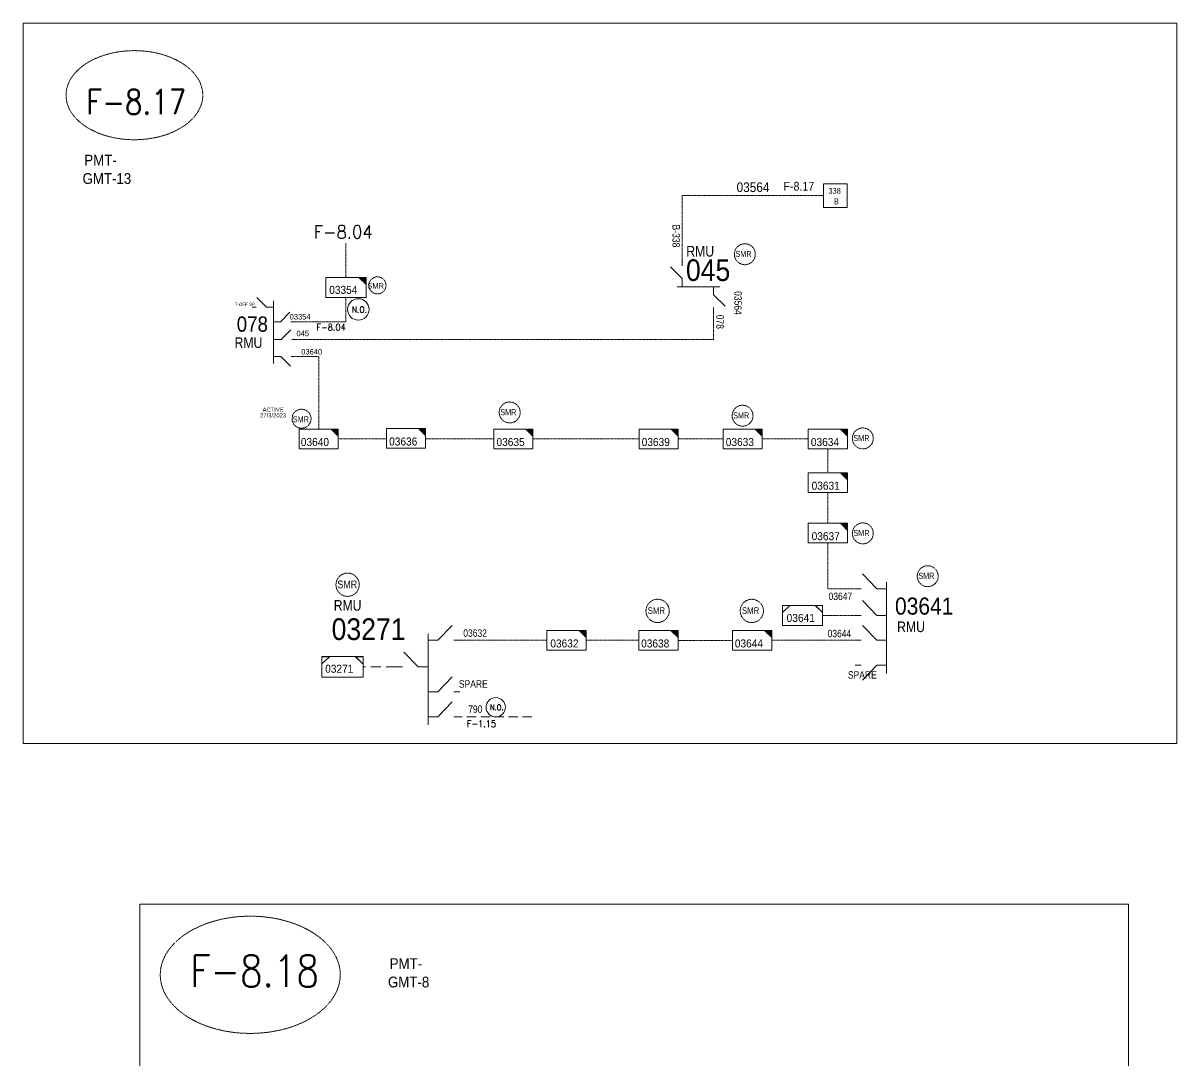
# Model space of a CAD drawing. Header units: metres. Extents: x 65984 to 144644, y -19036 to 23726.
# Drawn here: x 96137 to 97082, y 3368 to 4218 of the extents above; entities that cross this region are included whole.
import ezdxf
from ezdxf.enums import TextEntityAlignment as Align

# ---------------------------------------------------------------- set-up
doc = ezdxf.new("R2010")
doc.units = ezdxf.units.M
doc.header["$MEASUREMENT"] = 0
for name, pattern in [('DGN Style 2', [0.023128, 0, -0.023128]), ('DGN Style 3', [0.013877, 0, -0.013877]), ('HIDDEN2', [2381.25, 1587.5, -793.75])]:
    doc.linetypes.add(name, pattern=pattern)
doc.layers.get('0').update_dxf_attribs({"color": 95, "lineweight": 40})
for name, color, linetype, lineweight in [('d_eos', 111, 'Continuous', 40), ('d_eos no', 121, 'Continuous', 40), ('d_switch', 95, 'Continuous', 40), ('d_tf no', 6, 'Continuous', 40), ('d_ug cable', 95, 'Continuous', 40), ('d_unit sub', 7, 'Continuous', 40), ('fedr no', 95, 'Continuous', 40), ('GRID STATION  04', 7, 'Continuous', 40), ('Level 37', 7, 'Continuous', 0), ('O H MAIN FEEDER', 4, 'Continuous', 100), ('SW N O', 114, 'Continuous', 30)]:
    doc.layers.add(name, color=color, linetype=linetype, lineweight=lineweight)
doc.styles.add('Style-Arial', font='arial.ttf')
doc.styles.add('Style-ENGINEERING', font='ENGINEERING.shx')
doc.styles.add('Style-msdefault', font='msdefault.shx')
doc.styles.add('Style-simplex', font='simplex.shx')
doc.styles.add('Style-STANDARD', font='STANDARD.shx')

# ---------------------------------------------------------------- blocks, each defined once
blk = doc.blocks.new('TF_8')
at = {"color": 0, "linetype": 'ByBlock', "lineweight": -2}
blk.add_line((6.3, 4.95), (9.9, 1.35), dxfattribs=at)
blk.add_3dface([(-10.1, 4.95), (9.9, 4.95), (9.9, -5.05), (-10.1, -5.05)], dxfattribs=at)
blk = doc.blocks.new('exist.us-1000kva')
at = {"color": 0, "linetype": 'ByBlock', "lineweight": -2, "flags": 128}
blk.add_lwpolyline([(40, 12.9), (32.8, 20), (40, 20)], close=True, dxfattribs=at)
at = {"color": 0, "linetype": 'ByBlock', "lineweight": -2, "extrusion": (0, 0, -1)}
blk.add_solid([(-40, 12.9), (-32.8, 20), (-40, 20)], dxfattribs=at)
at = {"color": 0, "linetype": 'ByBlock', "lineweight": -2, "xscale": 2, "yscale": 2}
blk.add_blockref('TF_8', (20.2, 10.1), dxfattribs=at)
blk = doc.blocks.new('*U1446')
at = {"layer": 'SW N O', "color": 3, "lineweight": 13, "ltscale": 0.426762}
blk.add_circle((0, 0), 16.8, dxfattribs=at)
at = {"layer": 'SW N O', "color": 3, "lineweight": 13, "style": 'Style-STANDARD'}
blk.add_text('N.O.', height=9.6, dxfattribs=at).set_placement((1.7, -0.2), align=Align.MIDDLE_CENTER)
blk = doc.blocks.new('*U3109')
at = {"layer": 'd_unit sub', "color": 1, "linetype": 'Continuous', "lineweight": 13, "flags": 128}
for points in [[(-9.48, 1.38), (-6.07, 4.73), (-9.48, 4.73)], [(9.49, 1.32), (6.02, 4.73), (9.5, 4.73)]]:
    blk.add_lwpolyline(points, close=True, dxfattribs=at)
at = {"layer": 'd_unit sub', "color": 1, "linetype": 'Continuous', "lineweight": 13, "xscale": 0.9486633457507601, "yscale": 0.9486633457507601, "zscale": 0.4380515265747434, "rotation": 359.9999999999999}
blk.add_blockref('TF_8', (0.1, 0.04), dxfattribs=at)
blk = doc.blocks.new('*U2661')
at = {"layer": 'd_unit sub', "color": 1, "linetype": 'Continuous', "lineweight": 13, "flags": 128}
for points in [[(-9.48, 1.38), (-6.07, 4.73), (-9.48, 4.73)], [(9.49, 1.32), (6.02, 4.73), (9.5, 4.73)]]:
    blk.add_lwpolyline(points, close=True, dxfattribs=at)
at = {"layer": 'd_unit sub', "color": 1, "linetype": 'Continuous', "lineweight": 13, "xscale": 0.94866334575076, "yscale": 0.94866334575076, "zscale": 0.4267622666565712, "rotation": 359.9999999999999}
blk.add_blockref('TF_8', (0.1, 0.04), dxfattribs=at)

msp = doc.modelspace()

# ---------------------------------------------------------------- linework, layer by layer
at = {"layer": 'd_eos', "color": 2, "linetype": 'Continuous', "lineweight": 13, "ltscale": 0.96076}
for p, q in [((96677.15, 4008.64), (96667.42, 4018.08)), ((96677.15, 4018.98), (96677.15, 4022.91)), ((96677.15, 4002.18), (96677.15, 4008.64)), ((96672.9, 4001.66), (96708.05, 4001.66)), ((96702.67, 4001.67), (96702.67, 3995.2)), ((96702.67, 3995.2), (96712.4, 3985.76))]:
    msp.add_line(p, q, dxfattribs=at)
at = {"layer": 'd_eos', "color": 234, "linetype": 'Continuous', "lineweight": 13, "ltscale": 0.898066}
for p, q in [((96336.67, 3985.05), (96328.88, 3993.07)), ((96342.42, 3990.36), (96342.42, 3938.95)), ((96328.14, 3985.05), (96324.9, 3985.05)), ((96342.42, 3985.05), (96336.67, 3985.05)), ((96348.17, 3972.99), (96355.96, 3981.01)), ((96342.42, 3972.99), (96348.17, 3972.99)), ((96356.7, 3972.99), (96359.93, 3972.99)), ((96348.83, 3958.57), (96356.62, 3966.6)), ((96342.73, 3958.57), (96348.83, 3958.57)), ((96357.36, 3958.57), (96360.6, 3958.57)), ((96342.77, 3944.73), (96348.52, 3944.73)), ((96348.52, 3944.73), (96356.31, 3936.71)), ((96357.05, 3944.73), (96360.29, 3944.73))]:
    msp.add_line(p, q, dxfattribs=at)
at = {"layer": 'd_eos', "color": 1, "linetype": 'Continuous', "lineweight": 13, "ltscale": 0.96076}
msp.add_line((96702.67, 3984.86), (96702.67, 3980.94), dxfattribs=at)
at = {"layer": 'd_eos', "color": 2, "linetype": 'Continuous', "lineweight": 13, "ltscale": 1.108243}
for p, q in [((96836.46, 3754.43), (96824.66, 3766.59)), ((96823.54, 3754.43), (96818.64, 3754.43)), ((96844.54, 3754.43), (96836.46, 3754.43)), ((96844.53, 3759.74), (96844.53, 3685.22)), ((96836.46, 3732.64), (96824.66, 3744.8)), ((96823.54, 3732.64), (96818.63, 3732.64)), ((96844.53, 3732.64), (96836.46, 3732.64)), ((96477.08, 3712.26), (96488.88, 3724.42)), ((96836.46, 3712.26), (96824.66, 3724.42)), ((96469.01, 3717.58), (96469.01, 3643.05)), ((96469.01, 3712.26), (96477.08, 3712.26)), ((96490.01, 3712.26), (96494.91, 3712.26)), ((96823.54, 3712.26), (96818.64, 3712.26)), ((96844.54, 3712.26), (96836.46, 3712.26)), ((96460.94, 3690.47), (96449.14, 3702.63)), ((96448.01, 3690.47), (96443.11, 3690.47)), ((96469.01, 3690.47), (96460.94, 3690.47)), ((96823.54, 3691.88), (96818.64, 3691.88)), ((96836.47, 3691.88), (96824.66, 3679.72)), ((96844.54, 3691.88), (96836.47, 3691.88)), ((96477.08, 3670.1), (96488.88, 3682.25)), ((96469.01, 3670.09), (96477.08, 3670.09)), ((96490, 3670.09), (96494.91, 3670.09)), ((96477.08, 3649.72), (96488.88, 3661.87)), ((96469.01, 3649.72), (96477.08, 3649.71)), ((96490, 3649.71), (96494.91, 3649.71))]:
    msp.add_line(p, q, dxfattribs=at)
at = {"layer": 'd_ug cable', "color": 234, "linetype": 'DGN Style 3', "lineweight": 13}
msp.add_line((96401.65, 4037.45), (96401.65, 4009.62), dxfattribs=at)
at = {"layer": 'd_ug cable', "color": 1, "linetype": 'DGN Style 3', "lineweight": 13}
for p, q in [((96395.51, 3877.19), (96434.99, 3877.19)), ((96467.05, 3877.19), (96522.88, 3877.19)), ((96554.94, 3877.19), (96641.76, 3877.19)), ((96673.82, 3877.19), (96710.62, 3877.19)), ((96742.68, 3877.19), (96780.33, 3877.19)), ((96818.63, 3732.64), (96792.07, 3732.64)), ((96494.91, 3712.26), (96566.35, 3712.26)), ((96598.41, 3712.26), (96641.63, 3712.26)), ((96673.69, 3712.21), (96718.32, 3712.21))]:
    msp.add_line(p, q, dxfattribs=at)
at = {"layer": 'd_ug cable', "color": 1, "linetype": 'DGN Style 3', "lineweight": 13, "flags": 128}
for points in [[(96792.88, 4076.43), (96677.15, 4076.43), (96677.15, 4022.91)], [(96702.67, 3980.94), (96702.67, 3958.57), (96360.6, 3958.57)], [(96379.48, 3885.21), (96379.48, 3944.73), (96358.67, 3944.73)], [(96796.36, 3869.18), (96796.36, 3849.43)], [(96796.36, 3833.4), (96796.36, 3808.08)], [(96796.36, 3792.05), (96796.36, 3754.43), (96818.64, 3754.43)], [(96818.64, 3712.26), (96750.37, 3712.26)]]:
    msp.add_lwpolyline(points, dxfattribs=at)
at = {"layer": 'd_ug cable', "color": 234, "linetype": 'DGN Style 3', "lineweight": 13, "flags": 128}
msp.add_lwpolyline([(96401.75, 3992.92), (96401.75, 3972.99), (96359.93, 3972.99)], dxfattribs=at)
at = {"layer": 'd_ug cable', "color": 1, "linetype": 'DGN Style 2', "lineweight": 13, "flags": 128}
msp.add_lwpolyline([(96702.67, 3980.94), (96702.67, 3980.94)], close=True, dxfattribs=at)
at = {"layer": 'd_ug cable', "color": 1, "linetype": 'HIDDEN2', "lineweight": 13, "ltscale": 0.005315}
msp.add_lwpolyline([(96443.11, 3690.47), (96415.76, 3690.47)], dxfattribs=at)
at = {"layer": 'd_ug cable', "color": 1, "linetype": 'HIDDEN2', "lineweight": 13, "ltscale": 0.004783}
msp.add_lwpolyline([(96553.91, 3649.7), (96494.6, 3649.7)], dxfattribs=at)
at = {"layer": 'd_ug cable', "color": 2, "linetype": 'DGN Style 3', "lineweight": 13}
for centre, radius in [((96728.4, 4028.4), 8.57), ((96427.58, 4002.88), 7.01), ((96535.88, 3898.83), 8.57), ((96726.53, 3896.18), 8.57), ((96365.41, 3893.68), 7.78), ((96825, 3877.61), 8.57), ((96825, 3799.84), 8.57), ((96878.16, 3764.78), 8.57), ((96403.12, 3757.77), 9.53), ((96656.98, 3736.33), 9.53), ((96734.11, 3736.33), 9.53)]:
    msp.add_circle(centre, radius, dxfattribs=at)
at = {"layer": 'fedr no', "color": 82, "linetype": 'DGN Style 3', "lineweight": 13, "true_color": 0x1dc70e}
for centre, major_axis in [((96228.56, 4158.61), (56.01, 0)), ((96323.42, 3438.38), (73.68, 0))]:
    msp.add_ellipse(centre, major_axis=major_axis, ratio=0.651175, dxfattribs=at)
at = {"layer": 'GRID STATION  04', "color": 1, "linetype": 'Continuous', "lineweight": 13, "ltscale": 0.775894, "flags": 128}
msp.add_lwpolyline([(96792.88, 4086.11), (96792.88, 4066.74), (96812.25, 4066.74), (96812.25, 4086.11)], close=True, dxfattribs=at)
at = {"layer": 'O H MAIN FEEDER', "color": 140, "linetype": 'Continuous', "lineweight": 13, "flags": 128}
for points in [[(96137.4, 4217.66), (97082.21, 4217.66), (97082.21, 3627.84), (96137.4, 3627.84)], [(96233.08, 3496.29), (97042.47, 3496.29), (97042.47, 2877.79), (96233.08, 2877.79)]]:
    msp.add_lwpolyline(points, close=True, dxfattribs=at)

# ---------------------------------------------------------------- block references
at = {"layer": 'd_unit sub', "color": 2, "linetype": 'Continuous', "lineweight": 13, "zscale": 0.7560353878803824, "rotation": 359.9999999999999}
for p, xscale, yscale in [((96385.2, 3992.92), 0.8272810079282398, 0.8272810079282398), ((96363.46, 3869.18), 0.801469461532035, 0.801469461532035), ((96522.88, 3869.18), 0.801469461532035, 0.801469461532035), ((96710.62, 3869.18), 0.801469461532035, 0.801469461532035), ((96780.33, 3869.18), 0.801469461532035, 0.801469461532035), ((96780.33, 3792.05), 0.801469461532035, 0.801469461532035), ((96641.63, 3704.24), 0.801469461532035, 0.801469461532035), ((96718.32, 3704.24), 0.801469461532035, 0.801469461532035)]:
    msp.add_blockref('exist.us-1000kva', p, dxfattribs=dict(at, xscale=xscale, yscale=yscale))
at = {"layer": 'd_unit sub', "color": 1, "linetype": 'Continuous', "lineweight": 13, "xscale": 0.801469461532035, "yscale": 0.801469461532035, "zscale": 0.7560353878803824, "rotation": 359.9999999999999}
for p in [(96434.99, 3869.61), (96641.76, 3869.18), (96780.33, 3833.4), (96566.35, 3704.24)]:
    msp.add_blockref('exist.us-1000kva', p, dxfattribs=at)
at = {"layer": 'd_unit sub', "color": 1, "linetype": 'Continuous', "lineweight": 13}
for name, p, xscale, yscale, zscale in [('*U3109', (96775.69, 3732.65), 1.725905155021489, 1.725905155021489, 1.725905155021489), ('*U2661', (96398.94, 3690.48), 1.771561000000001, 1.771561000000001, 1.771561000000001)]:
    msp.add_blockref(name, p, dxfattribs=dict(at, xscale=xscale, yscale=yscale, zscale=zscale))
at = {"layer": 'SW N O', "color": 3, "lineweight": 13}
for p, xscale, yscale, zscale in [((96411.89, 3983.18), 0.522733553902309, 0.522733553902309, 0.522733553902309), ((96524.42, 3657.44), 0.4704601985120782, 0.4704601985120782, 0.4704601985120782)]:
    msp.add_blockref('*U1446', p, dxfattribs=dict(at, xscale=xscale, yscale=yscale, zscale=zscale))

# ---------------------------------------------------------------- texts
at = {"layer": 'd_eos no', "color": 7, "linetype": 'Continuous', "lineweight": 13, "style": 'Style-Arial', "width": 0.88}
for s, height, p in [('PMT-', 8.843, (96187.54, 4109.88)), ('GMT-13', 8.843, (96186.1, 4094.79)), ('03564', 7.891, (96721.63, 4087.19)), ('PMT-', 8.843, (96437.61, 3451.96)), ('GMT-8', 8.843, (96436.18, 3436.88))]:
    msp.add_text(s, height=height, dxfattribs=at).set_placement(p, align=Align.TOP_LEFT)
at = {"layer": 'd_eos no', "color": 2, "linetype": 'Continuous', "lineweight": 13, "style": 'Style-Arial', "width": 0.88}
msp.add_text('045', height=17.716, dxfattribs=at).set_placement((96680.16, 4006.5))
at = {"layer": 'd_eos no', "color": 7, "linetype": 'Continuous', "lineweight": 13, "style": 'Style-Arial', "width": 0.88}
msp.add_text('078', height=12.483, dxfattribs=at).set_placement((96337.93, 3977.42), align=Align.TOP_RIGHT)
at = {"layer": 'd_eos no', "color": 2, "linetype": 'Continuous', "lineweight": 13, "style": 'Style-Arial', "width": 0.88}
for s, height, p in [('03641', 13.979, (96851.37, 3747.27)), ('03271', 17.716, (96390.02, 3730.25))]:
    msp.add_text(s, height=height, dxfattribs=at).set_placement(p, align=Align.TOP_LEFT)
at = {"layer": 'd_switch', "color": 1, "linetype": 'Continuous', "lineweight": 13}
for s, height, style, width, p in [('F-8.17', 7.237, 'Style-msdefault', 0.9, (96785.21, 4087.66)), ('03647', 6.076, 'Style-ENGINEERING', 0.857143, (96816.29, 3751.27)), ('SPARE', 6.076, 'Style-ENGINEERING', 0.857143, (96836.4, 3686.97))]:
    msp.add_text(s, height=height, dxfattribs=dict(at, style=style, width=width)).set_placement(p, align=Align.TOP_RIGHT)
at = {"layer": 'd_switch', "color": 9, "linetype": 'Continuous', "lineweight": 13, "ltscale": 0.453714, "style": 'Style-ENGINEERING', "width": 0.857143}
msp.add_text('T-OFF SP.', height=2.663, dxfattribs=at).set_placement((96310.68, 3988.63), align=Align.TOP_LEFT)
at = {"layer": 'd_switch', "color": 234, "linetype": 'Continuous', "lineweight": 13, "style": 'Style-ENGINEERING', "width": 0.857143}
for s, p in [('03354', (96355.68, 3974.95)), ('045', (96361.26, 3961.29)), ('03640', (96365.2, 3946.29))]:
    msp.add_text(s, height=4.48, rotation=0.00037, dxfattribs=at).set_placement(p)
at = {"layer": 'd_switch', "color": 7, "linetype": 'Continuous', "lineweight": 13, "style": 'Style-ENGINEERING', "width": 0.857143}
for s, p in [('03632', (96517.23, 3721.21)), ('SPARE', (96517.89, 3679.56)), ('790', (96513.51, 3658.98))]:
    msp.add_text(s, height=6.076, dxfattribs=at).set_placement(p, align=Align.TOP_RIGHT)
at = {"layer": 'd_switch', "color": 1, "linetype": 'Continuous', "lineweight": 13, "style": 'Style-ENGINEERING', "width": 0.857143}
msp.add_text('03644', height=6.076, dxfattribs=at).set_placement((96796.14, 3720.87), align=Align.TOP_LEFT)
at = {"layer": 'd_tf no', "color": 2, "linetype": 'Continuous', "lineweight": 13, "style": 'Style-msdefault', "width": 0.945946}
for s, p in [('03354', (96388.07, 4002.5)), ('03635', (96525.05, 3877.9)), ('03633', (96712.78, 3877.9)), ('03634', (96782.49, 3877.9)), ('03637', (96783.1, 3800.77)), ('03638', (96643.49, 3712.97)), ('03644', (96720.21, 3712.97))]:
    msp.add_text(s, height=6.555, dxfattribs=at).set_placement(p, align=Align.TOP_LEFT)
at = {"layer": 'd_tf no', "color": 121, "linetype": 'Continuous', "lineweight": 13, "style": 'Style-msdefault', "width": 0.945946}
msp.add_text('03640', height=6.555, dxfattribs=at).set_placement((96364.84, 3877.9), align=Align.TOP_LEFT)
at = {"layer": 'd_tf no', "color": 1, "linetype": 'Continuous', "lineweight": 13, "style": 'Style-msdefault'}
for s, width, p in [('03636', 0.945946, (96437.15, 3878.33)), ('03639', 0.945946, (96643.93, 3877.9)), ('03631', 0.945946, (96783.1, 3842.12)), ('03641', 0.953514, (96762.57, 3733.85)), ('03632', 0.945946, (96569.13, 3712.97)), ('03271', 0.945946, (96384.78, 3692.25))]:
    msp.add_text(s, height=6.555, dxfattribs=dict(at, width=width)).set_placement(p, align=Align.TOP_LEFT)
at = {"layer": 'd_tf no', "color": 121, "linetype": 'Continuous', "lineweight": 40, "ltscale": 0.640365, "insert": (96342.15, 3898.78), "char_height": 3.4513, "attachment_point": 5, "line_spacing_factor": 0.8, "style": 'Style-STANDARD'}
msp.add_mtext('\\Fmsdefault;\\H1x;\\W0.909091;ACTIVE\\P27/3/2023', dxfattribs=at)
at = {"layer": 'fedr no', "color": 6, "linetype": 'Continuous', "lineweight": 13, "style": 'Style-STANDARD', "width": 0.909091}
for s, height, p in [('F-8.17', 20.198, (96230.15, 4153.11)), ('F-8.18', 26.033, (96327.06, 3441.52))]:
    msp.add_text(s, height=height, dxfattribs=at).set_placement(p, align=Align.MIDDLE_CENTER)
at = {"layer": 'fedr no', "color": 55, "linetype": 'Continuous', "lineweight": 13, "style": 'Style-simplex', "width": 0.909091}
msp.add_text('F-8.04', height=10.865, dxfattribs=at).set_placement((96399.55, 4046.61), align=Align.MIDDLE_CENTER)
at = {"layer": 'fedr no', "color": 2, "linetype": 'Continuous', "lineweight": 40, "char_height": 5.379, "attachment_point": 5, "style": 'Style-STANDARD'}
for s, insert in [('F-8.04', (96389.66, 3968.63)), ('F-1.15', (96512.71, 3643.95))]:
    msp.add_mtext(s, dxfattribs=dict(at, insert=insert))
at = {"layer": 'GRID STATION  04', "color": 1, "linetype": 'Continuous', "lineweight": 13, "style": 'Style-msdefault', "width": 0.888889}
for s, height, p in [('338', 4.745, (96796.77, 4077.9)), ('B', 4.74, (96801.34, 4069.31))]:
    msp.add_text(s, height=height, dxfattribs=at).set_placement(p)
at = {"layer": 'Level 37', "color": 7, "linetype": 'Continuous', "lineweight": 13, "style": 'Style-ENGINEERING', "width": 0.857143}
for s, p in [('B-338', (96675.24, 4052.63)), ('03564', (96725.9, 3998.17)), ('078', (96711.17, 3978.82))]:
    msp.add_text(s, height=6.076, rotation=270, dxfattribs=at).set_placement(p, align=Align.TOP_LEFT)
at = {"layer": 'Level 37', "color": 2, "linetype": 'Continuous', "lineweight": 13, "style": 'Style-msdefault', "width": 0.86}
msp.add_text('RMU', height=8.681, rotation=359.99963, dxfattribs=at).set_placement((96703.24, 4026.48), align=Align.RIGHT)
at = {"layer": 'Level 37', "color": 1, "linetype": 'Continuous', "lineweight": 13, "style": 'Style-msdefault', "width": 0.86}
for height, p in [(4.978, (96733.84, 4026.17)), (4.978, (96541.32, 3896.6)), (4.978, (96731.98, 3893.95)), (4.978, (96830.45, 3875.38)), (4.978, (96830.45, 3797.61)), (4.978, (96883.61, 3762.55)), (5.531, (96663.03, 3733.85)), (5.531, (96740.16, 3733.85))]:
    msp.add_text('SMR', height=height, rotation=359.99963, dxfattribs=at).set_placement(p, align=Align.RIGHT)
at = {"layer": 'Level 37', "color": 1, "linetype": 'Continuous', "lineweight": 13, "ltscale": 0.947264, "style": 'Style-msdefault', "width": 0.86}
msp.add_text('SMR', height=4.467, rotation=360, dxfattribs=at).set_placement((96432.91, 4000.23), align=Align.RIGHT)
at = {"layer": 'Level 37', "color": 7, "linetype": 'Continuous', "lineweight": 13, "style": 'Style-msdefault', "width": 0.86}
msp.add_text('RMU', height=8.681, rotation=0.00037, dxfattribs=at).set_placement((96333.31, 3960.32), align=Align.TOP_RIGHT)
at = {"layer": 'Level 37', "color": 1, "linetype": 'Continuous', "lineweight": 13, "ltscale": 1.052516, "style": 'Style-msdefault', "width": 0.86}
msp.add_text('SMR', height=4.963, rotation=360, dxfattribs=at).set_placement((96371.34, 3890.74), align=Align.RIGHT)
at = {"layer": 'Level 37', "color": 1, "linetype": 'Continuous', "lineweight": 13, "ltscale": 1.099158, "style": 'Style-msdefault', "width": 0.86}
msp.add_text('SMR', height=6.354, rotation=359.99963, dxfattribs=at).set_placement((96410.97, 3754.87), align=Align.RIGHT)
at = {"layer": 'Level 37', "color": 2, "linetype": 'Continuous', "lineweight": 13, "style": 'Style-msdefault', "width": 0.86}
for p in [(96414.52, 3745.21), (96875.86, 3727.68)]:
    msp.add_text('RMU', height=8.681, rotation=0.00037, dxfattribs=at).set_placement(p, align=Align.TOP_RIGHT)

doc.saveas('drawing.dxf')
